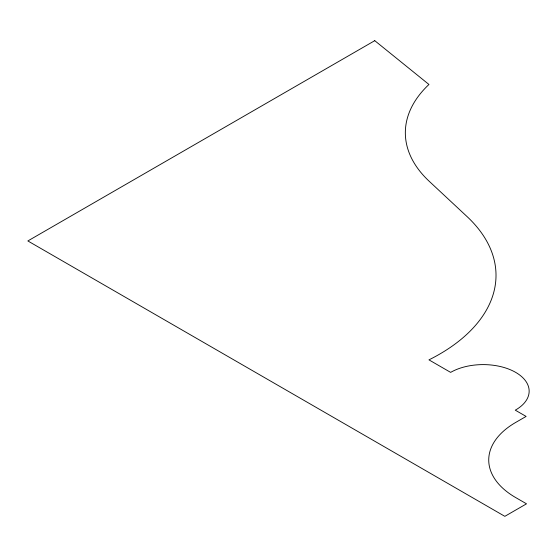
<?xml version="1.0" encoding="UTF-8"?>
<svg xmlns="http://www.w3.org/2000/svg" width="557" height="557" viewBox="0 0 557 557"><rect width="100%" height="100%" fill="white"/><g stroke="black" fill="none" stroke-linecap="round" stroke-linejoin="round"><path stroke-width="0.84" d="M374.75 40.668L27.85 240.944L504.837 516.332L526.518 503.82L515.678 497.561A91.989 53.11 0 0 1 515.678 422.45L526.114 416.427L515.274 410.168A45.994 26.555 0 0 0 515.886 372.501A45.994 26.555 0 0 0 450.634 372.382L428.953 359.864A193.37 111.637 0 0 0 467.051 216.569L429.287 181.352A159.894 92.316 0 0 1 428.953 84.476L374.75 40.668"/></g></svg>
